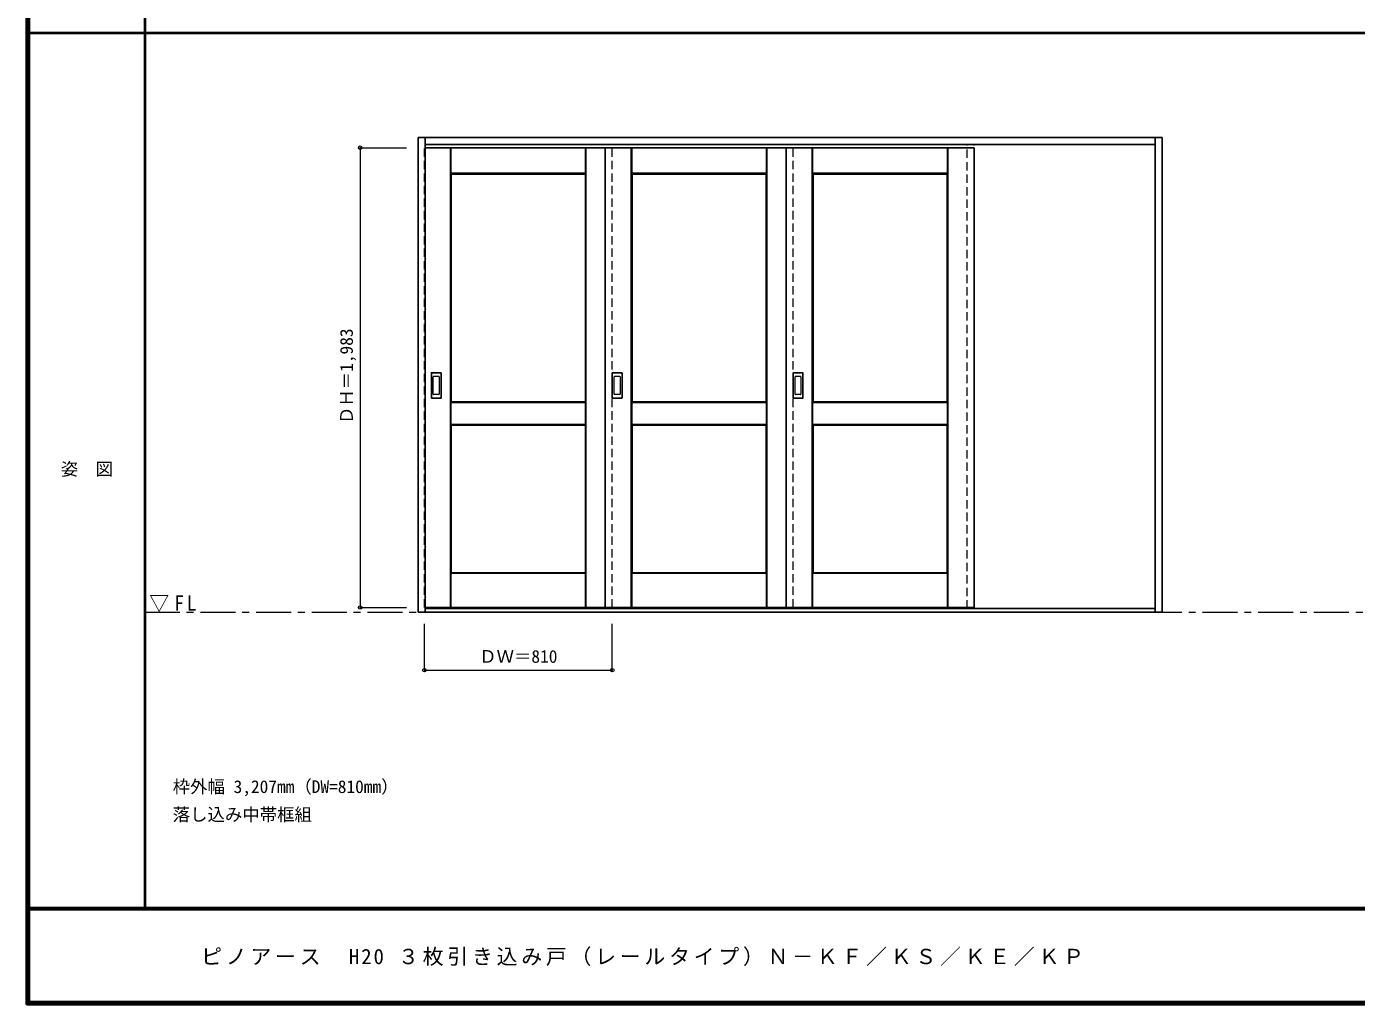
# Model space of a CAD drawing. Units: millimetres, scale not verified. Extents: x -6000 to 5700, y -4307 to 4260.
# Drawn here: x -6000 to -267, y -4205 to 12 of the extents above; entities that cross this region are included whole.
import ezdxf
from ezdxf.enums import TextEntityAlignment as Align

# ---------------------------------------------------------------- set-up
doc = ezdxf.new("R2010")
doc.units = ezdxf.units.MM
doc.header["$LTSCALE"] = 30
doc.header["$PDMODE"] = 32
doc.header["$PDSIZE"] = 15
doc.linetypes.add('CHAIN1', pattern=[8, 5, -1, 1, -1])
doc.linetypes.add('DASHED1', pattern=[1.8, 1.2, -0.6])
for name, color, linetype, lineweight in [('0-1_通り芯', 7, 'CHAIN1', 18), ('0-2_扉', 3, 'Continuous', 25), ('0-3_仕上げ', 7, 'Continuous', 18), ('0-4_枠', 3, 'Continuous', 25), ('0-6_引手', 3, 'Continuous', 25), ('0-B_寸法', 7, 'Continuous', 9), ('F-1_枠', 6, 'Continuous', 40)]:
    doc.layers.add(name, color=color, linetype=linetype, lineweight=lineweight)
doc.layers.add('0-A_文字', color=7, linetype='Continuous')
doc.layers.add('F-A_文字', color=7, linetype='Continuous')
doc.styles.add('ＭＳ ゴシック', font='')
doc.styles.get('ＭＳ ゴシック').set_extended_font_data('MS Gothic')

msp = doc.modelspace()

# ---------------------------------------------------------------- linework, layer by layer
at = {"layer": '0-1_通り芯'}
msp.add_line((-5490, -2513.25), (5700, -2513.25), dxfattribs=at)
at = {"layer": '0-2_扉'}
for p, q in [((-4282, -510.25), (-1915, -510.25)), ((-3505, -510.25), (-3505, -2493.25)), ((-2725, -510.25), (-2725, -2493.25)), ((-1915, -510.25), (-1915, -2493.25)), ((-4282, -2493.25), (-1915, -2493.25))]:
    msp.add_line(p, q, dxfattribs=at)
at = {"layer": '0-2_扉', "color": 4, "linetype": 'DASHED1', "lineweight": 9}
for p, q in [((-3475, -2493.25), (-3475, -510.25)), ((-2695, -2493.25), (-2695, -510.25))]:
    msp.add_line(p, q, dxfattribs=at)
msp.add_lwpolyline([(-4282, -2493.25), (-4285, -2493.25), (-4285, -510.25), (-4282, -510.25)], dxfattribs=at)
at = {"layer": '0-3_仕上げ'}
for p, q in [((-4173, -2493.25), (-4173, -510.25)), ((-4170, -619.75), (-4170, -510.25)), ((-3590, -619.75), (-3590, -510.25)), ((-3588.5, -621.25), (-3588.5, -510.25)), ((-3587, -2493.25), (-3587, -510.25)), ((-3393, -2493.25), (-3393, -510.25)), ((-3390, -619.75), (-3390, -510.25)), ((-2810, -619.75), (-2810, -510.25)), ((-2808.5, -621.25), (-2808.5, -510.25)), ((-2807, -2493.25), (-2807, -510.25)), ((-2613, -2493.25), (-2613, -510.25)), ((-2610, -619.75), (-2610, -510.25)), ((-2030, -619.75), (-2030, -510.25)), ((-2028.5, -621.25), (-2028.5, -510.25)), ((-2027, -2493.25), (-2027, -510.25)), ((-4170, -619.75), (-4171.5, -621.25)), ((-3590, -619.75), (-4170, -619.75)), ((-3390, -619.75), (-3391.5, -621.25)), ((-2810, -619.75), (-3390, -619.75)), ((-2610, -619.75), (-2611.5, -621.25)), ((-2030, -619.75), (-2610, -619.75)), ((-4171.5, -1703.75), (-4171.5, -1608.75)), ((-4170, -1702.25), (-4170, -1610.25)), ((-3590, -1610.25), (-4170, -1610.25)), ((-3591, -1606.25), (-3588.5, -1608.75)), ((-3590, -1610.25), (-3588.5, -1608.75)), ((-3590, -1702.25), (-3590, -1610.25)), ((-3588.5, -1703.75), (-3588.5, -1608.75)), ((-3391.5, -1703.75), (-3391.5, -1608.75)), ((-3390, -1702.25), (-3390, -1610.25)), ((-2810, -1610.25), (-3390, -1610.25)), ((-2811, -1606.25), (-2808.5, -1608.75)), ((-2810, -1610.25), (-2808.5, -1608.75)), ((-2810, -1702.25), (-2810, -1610.25)), ((-2808.5, -1703.75), (-2808.5, -1608.75)), ((-2611.5, -1703.75), (-2611.5, -1608.75)), ((-2610, -1702.25), (-2610, -1610.25)), ((-2030, -1610.25), (-2610, -1610.25)), ((-2031, -1606.25), (-2028.5, -1608.75)), ((-2030, -1610.25), (-2028.5, -1608.75)), ((-2030, -1702.25), (-2030, -1610.25)), ((-2028.5, -1703.75), (-2028.5, -1608.75)), ((-4170, -1702.25), (-4171.5, -1703.75)), ((-4169, -1706.25), (-4171.5, -1703.75)), ((-4170, -1702.25), (-3590, -1702.25)), ((-3390, -1702.25), (-3391.5, -1703.75)), ((-3389, -1706.25), (-3391.5, -1703.75)), ((-3390, -1702.25), (-2810, -1702.25)), ((-2610, -1702.25), (-2611.5, -1703.75)), ((-2609, -1706.25), (-2611.5, -1703.75)), ((-2610, -1702.25), (-2030, -1702.25)), ((-4171.5, -2493.25), (-4171.5, -2345.75)), ((-4170, -2493.25), (-4170, -2347.25)), ((-3590, -2347.25), (-4170, -2347.25)), ((-3591, -2343.25), (-3588.5, -2345.75)), ((-3590, -2347.25), (-3588.5, -2345.75)), ((-3590, -2493.25), (-3590, -2347.25)), ((-3588.5, -2493.25), (-3588.5, -2345.75)), ((-3391.5, -2493.25), (-3391.5, -2345.75)), ((-3390, -2493.25), (-3390, -2347.25)), ((-2810, -2347.25), (-3390, -2347.25)), ((-2811, -2343.25), (-2808.5, -2345.75)), ((-2810, -2347.25), (-2808.5, -2345.75)), ((-2810, -2493.25), (-2810, -2347.25)), ((-2808.5, -2493.25), (-2808.5, -2345.75)), ((-2611.5, -2493.25), (-2611.5, -2345.75)), ((-2610, -2493.25), (-2610, -2347.25)), ((-2030, -2347.25), (-2610, -2347.25)), ((-2031, -2343.25), (-2028.5, -2345.75)), ((-2030, -2347.25), (-2028.5, -2345.75)), ((-2030, -2493.25), (-2030, -2347.25)), ((-2028.5, -2493.25), (-2028.5, -2345.75))]:
    msp.add_line(p, q, dxfattribs=at)
at = {"layer": '0-3_仕上げ', "color": 3, "lineweight": 25}
for p, q in [((-4169, -1606.25), (-4169, -623.75)), ((-3591, -623.75), (-4169, -623.75)), ((-3591, -1606.25), (-3591, -623.75)), ((-3389, -1606.25), (-3389, -623.75)), ((-2811, -623.75), (-3389, -623.75)), ((-2811, -1606.25), (-2811, -623.75)), ((-2609, -1606.25), (-2609, -623.75)), ((-2031, -623.75), (-2609, -623.75)), ((-2031, -1606.25), (-2031, -623.75)), ((-3591, -1606.25), (-4169, -1606.25)), ((-2811, -1606.25), (-3389, -1606.25)), ((-2031, -1606.25), (-2609, -1606.25)), ((-4169, -1706.25), (-4169, -2343.25)), ((-4169, -1706.25), (-3591, -1706.25)), ((-3591, -1706.25), (-3591, -2343.25)), ((-3389, -1706.25), (-3389, -2343.25)), ((-3389, -1706.25), (-2811, -1706.25)), ((-2811, -1706.25), (-2811, -2343.25)), ((-2609, -1706.25), (-2609, -2343.25)), ((-2609, -1706.25), (-2031, -1706.25)), ((-2031, -1706.25), (-2031, -2343.25)), ((-3591, -2343.25), (-4169, -2343.25)), ((-2811, -2343.25), (-3389, -2343.25)), ((-2031, -2343.25), (-2609, -2343.25))]:
    msp.add_line(p, q, dxfattribs=at)
at = {"layer": '0-3_仕上げ'}
for points in [[(-4169, -623.75), (-4171.5, -621.25), (-4171.5, -510.25)], [(-3389, -623.75), (-3391.5, -621.25), (-3391.5, -510.25)], [(-2609, -623.75), (-2611.5, -621.25), (-2611.5, -510.25)], [(-3590, -619.75), (-3588.5, -621.25), (-3591, -623.75)], [(-2810, -619.75), (-2808.5, -621.25), (-2811, -623.75)], [(-2030, -619.75), (-2028.5, -621.25), (-2031, -623.75)], [(-4170, -1610.25), (-4171.5, -1608.75), (-4169, -1606.25)], [(-3390, -1610.25), (-3391.5, -1608.75), (-3389, -1606.25)], [(-2610, -1610.25), (-2611.5, -1608.75), (-2609, -1606.25)], [(-3590, -1702.25), (-3588.5, -1703.75), (-3591, -1706.25)], [(-2810, -1702.25), (-2808.5, -1703.75), (-2811, -1706.25)], [(-2030, -1702.25), (-2028.5, -1703.75), (-2031, -1706.25)], [(-4170, -2347.25), (-4171.5, -2345.75), (-4169, -2343.25)], [(-3390, -2347.25), (-3391.5, -2345.75), (-3389, -2343.25)], [(-2610, -2347.25), (-2611.5, -2345.75), (-2609, -2343.25)]]:
    msp.add_lwpolyline(points, dxfattribs=at)
at = {"layer": '0-4_枠'}
for p, q in [((-4312, -2513.25), (-4312, -466.25)), ((-4312, -466.25), (-1105, -466.25)), ((-4282, -2513.25), (-4282, -466.25)), ((-4282, -496.25), (-1135, -496.25)), ((-1135, -2513.25), (-1135, -466.25)), ((-1105, -466.25), (-1105, -2513.25)), ((-1105, -2513.25), (-4312, -2513.25)), ((-1135, -2498.25), (-4282, -2498.25))]:
    msp.add_line(p, q, dxfattribs=at)
at = {"layer": '0-4_枠', "color": 4, "linetype": 'DASHED1', "lineweight": 9}
for p, q in [((-1945, -2498.25), (-1945, -496.25)), ((-1915, -2498.25), (-1915, -496.25))]:
    msp.add_line(p, q, dxfattribs=at)
at = {"layer": '0-6_引手'}
for p, q in [((-4255, -1589.25), (-4255, -1482.25)), ((-4214.5, -1480.75), (-4253.5, -1480.75)), ((-4213, -1482.25), (-4213, -1589.25)), ((-3475, -1589.25), (-3475, -1482.25)), ((-3434.5, -1480.75), (-3473.5, -1480.75)), ((-3433, -1482.25), (-3433, -1589.25)), ((-2695, -1589.25), (-2695, -1482.25)), ((-2654.5, -1480.75), (-2693.5, -1480.75)), ((-2653, -1482.25), (-2653, -1589.25)), ((-4214.5, -1590.75), (-4253.5, -1590.75)), ((-3434.5, -1590.75), (-3473.5, -1590.75)), ((-2654.5, -1590.75), (-2693.5, -1590.75))]:
    msp.add_line(p, q, dxfattribs=at)
at = {"layer": '0-6_引手', "color": 7, "lineweight": 18}
for p, q in [((-4246.5, -1573.25), (-4246.5, -1498.25)), ((-4223, -1496.75), (-4245, -1496.75)), ((-4221.5, -1498.25), (-4221.5, -1573.25)), ((-3466.5, -1573.25), (-3466.5, -1498.25)), ((-3443, -1496.75), (-3465, -1496.75)), ((-3441.5, -1498.25), (-3441.5, -1573.25)), ((-2686.5, -1573.25), (-2686.5, -1498.25)), ((-2663, -1496.75), (-2685, -1496.75)), ((-2661.5, -1498.25), (-2661.5, -1573.25)), ((-4223, -1574.75), (-4245, -1574.75)), ((-3443, -1574.75), (-3465, -1574.75)), ((-2663, -1574.75), (-2685, -1574.75))]:
    msp.add_line(p, q, dxfattribs=at)
at = {"layer": '0-6_引手'}
for centre, start, end in [((-4253.5, -1482.25), 90, 180), ((-4214.5, -1482.25), 0, 90), ((-3473.5, -1482.25), 90, 180), ((-3434.5, -1482.25), 0, 90), ((-2693.5, -1482.25), 90, 180), ((-2654.5, -1482.25), 0, 90), ((-4253.5, -1589.25), 180, 270), ((-4214.5, -1589.25), 270, 0), ((-3473.5, -1589.25), 180, 270), ((-3434.5, -1589.25), 270, 0), ((-2693.5, -1589.25), 180, 270), ((-2654.5, -1589.25), 270, 0)]:
    msp.add_arc(centre, 1.5, start, end, dxfattribs=at)
at = {"layer": '0-6_引手', "color": 7, "lineweight": 18}
for centre, start, end in [((-4245, -1498.25), 90, 180), ((-4223, -1498.25), 0, 90), ((-3465, -1498.25), 90, 180), ((-3443, -1498.25), 0, 90), ((-2685, -1498.25), 90, 180), ((-2663, -1498.25), 0, 90), ((-4245, -1573.25), 180, 270), ((-4223, -1573.25), 270, 0), ((-3465, -1573.25), 180, 270), ((-3443, -1573.25), 270, 0), ((-2685, -1573.25), 180, 270), ((-2663, -1573.25), 270, 0)]:
    msp.add_arc(centre, 1.5, start, end, dxfattribs=at)
at = {"layer": '0-B_寸法', "color": 4}
for p, q in [((-4562, -510.25), (-4362, -510.25)), ((-4562, -510.25), (-4562, -2493.25)), ((-4562, -2493.25), (-4362, -2493.25)), ((-4285, -2763.25), (-4285, -2563.25))]:
    msp.add_line(p, q, dxfattribs=at)
msp.add_lwpolyline([(-4285, -2763.25), (-3475, -2763.25), (-3475, -2563.25)], dxfattribs=at)
at = {"layer": '0-B_寸法'}
for p in [(-4562, -510.25), (-4562, -2493.25), (-4285, -2763.25), (-3475, -2763.25)]:
    msp.add_point(p, dxfattribs=at)
at = {"layer": 'F-1_枠'}
for p, q in [((-6000, 4175), (-6000, -4205)), ((-5995, 4175), (-5995, -4205)), ((-5990, 4175), (-5990, -4205)), ((-5490, 4175), (-5490, -3790)), ((-6000, -15.5), (5700, -15.5)), ((5700, -3790), (-6000, -3790)), ((5700, -3795), (-6000, -3795)), ((5700, -4195), (-6000, -4195)), ((5700, -4200), (-6000, -4200)), ((5700, -4205), (-6000, -4205))]:
    msp.add_line(p, q, dxfattribs=at)

# ---------------------------------------------------------------- texts
at = {"layer": '0-A_文字', "style": 'ＭＳ ゴシック'}
for s, p in [('枠外幅 3,207mm（DW=810mm）', (-5370, -3310)), ('落し込み中帯框組', (-5370, -3430))]:
    msp.add_text(s, height=54.99, dxfattribs=at).set_placement(p, align=Align.BOTTOM_LEFT)
at = {"layer": '0-A_文字', "insert": (-5471.25, -2513.25), "char_height": 65.98, "attachment_point": 7, "style": 'ＭＳ ゴシック'}
msp.add_mtext('\\T1.26;\\W0.95;▽FL', dxfattribs=at)
at = {"layer": '0-B_寸法', "style": 'ＭＳ ゴシック'}
msp.add_text('ＤＨ＝1,983', height=54.99, rotation=90, dxfattribs=at).set_placement((-4577, -1702), align=Align.BOTTOM_LEFT)
msp.add_text('ＤＷ＝810', height=54.99, dxfattribs=at).set_placement((-4048.75, -2748.25), align=Align.BOTTOM_LEFT)
at = {"layer": 'F-A_文字', "style": 'ＭＳ ゴシック'}
msp.add_text('姿\u3000図', height=54.99, dxfattribs=at).set_placement((-5852.5, -1940.25), align=Align.BOTTOM_LEFT)
at = {"layer": 'F-A_文字', "insert": (-5247.55, -4040), "char_height": 65.98, "attachment_point": 7, "style": 'ＭＳ ゴシック'}
msp.add_mtext('\\T1.18;ピノアース\u3000H20\\~３枚引き込み戸（レールタイプ）Ｎ－ＫＦ／ＫＳ／ＫＥ／ＫＰ', dxfattribs=at)

doc.saveas('drawing.dxf')
